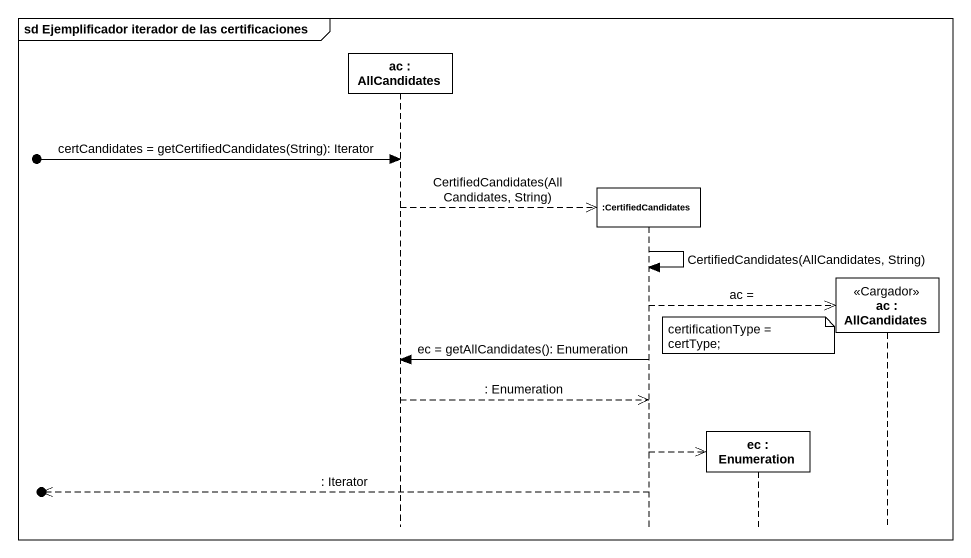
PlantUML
@startuml
mainframe sd Ejemplificador iterador de las certificaciones
hide footbox
participant "ac : AllCandidates" as ac
participant ":CertifiedCandidates" as CertifiedCandidates
participant "ec : Enumeration" as ec
participant "ac : AllCandidates" as ac_2 <<Cargador>>

[o-> ac : certCandidates = getCertifiedCandidates(String): Iterator
ac -->> CertifiedCandidates ** : CertifiedCandidates(AllCandidates, String)
CertifiedCandidates -> CertifiedCandidates : CertifiedCandidates(AllCandidates, String)
CertifiedCandidates -->> ac_2 ** : ac =
note over ec : certificationType = certType;
CertifiedCandidates -> ac : ec = getAllCandidates(): Enumeration
ac -->> CertifiedCandidates : : Enumeration
CertifiedCandidates -->> ec **
[o<<-- CertifiedCandidates : : Iterator
@enduml
